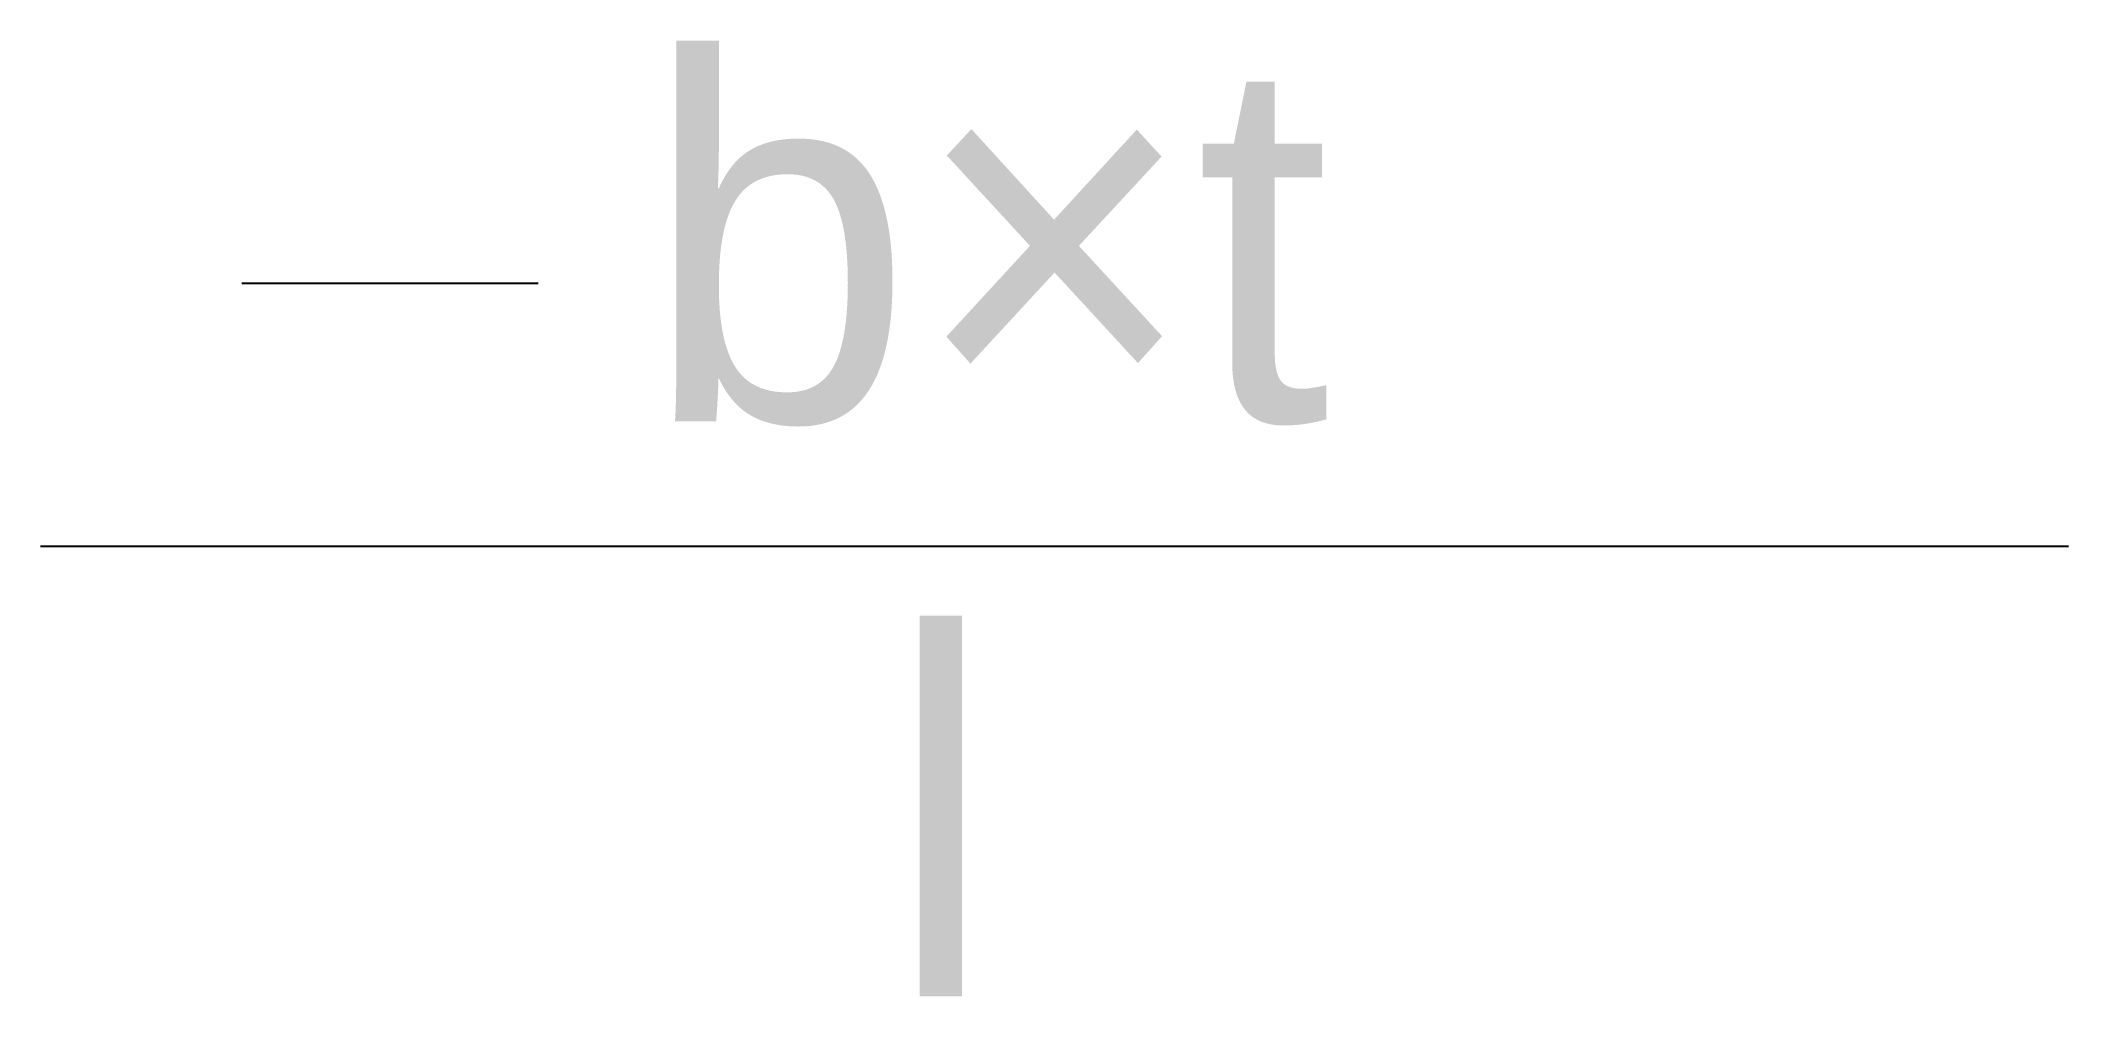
# Model space of a CAD drawing. Header units: metres. Extents: x -119948 to -118546, y -280463 to -279802.
import ezdxf

# ---------------------------------------------------------------- set-up
doc = ezdxf.new("R2010")
doc.units = ezdxf.units.M
doc.layers.add('DIM', color=4, linetype='Continuous')
doc.layers.add('K', color=2, linetype='Continuous')

msp = doc.modelspace()

# ---------------------------------------------------------------- linework, layer by layer
at = {"layer": 'DIM'}
msp.add_line((-119947.51, -280151.4), (-118546.38, -280151.4), dxfattribs=at)
at = {"layer": 'K'}
msp.add_line((-119808.41, -279969.65), (-119603.73, -279969.65), dxfattribs=at)

# ---------------------------------------------------------------- texts
at = {"layer": 'DIM'}
for s, p in [('b×t ', (-119530.77, -280065.1)), ('l', (-119362.71, -280462.7))]:
    msp.add_text(s, height=250, dxfattribs=at).set_placement(p)

doc.saveas('drawing.dxf')
